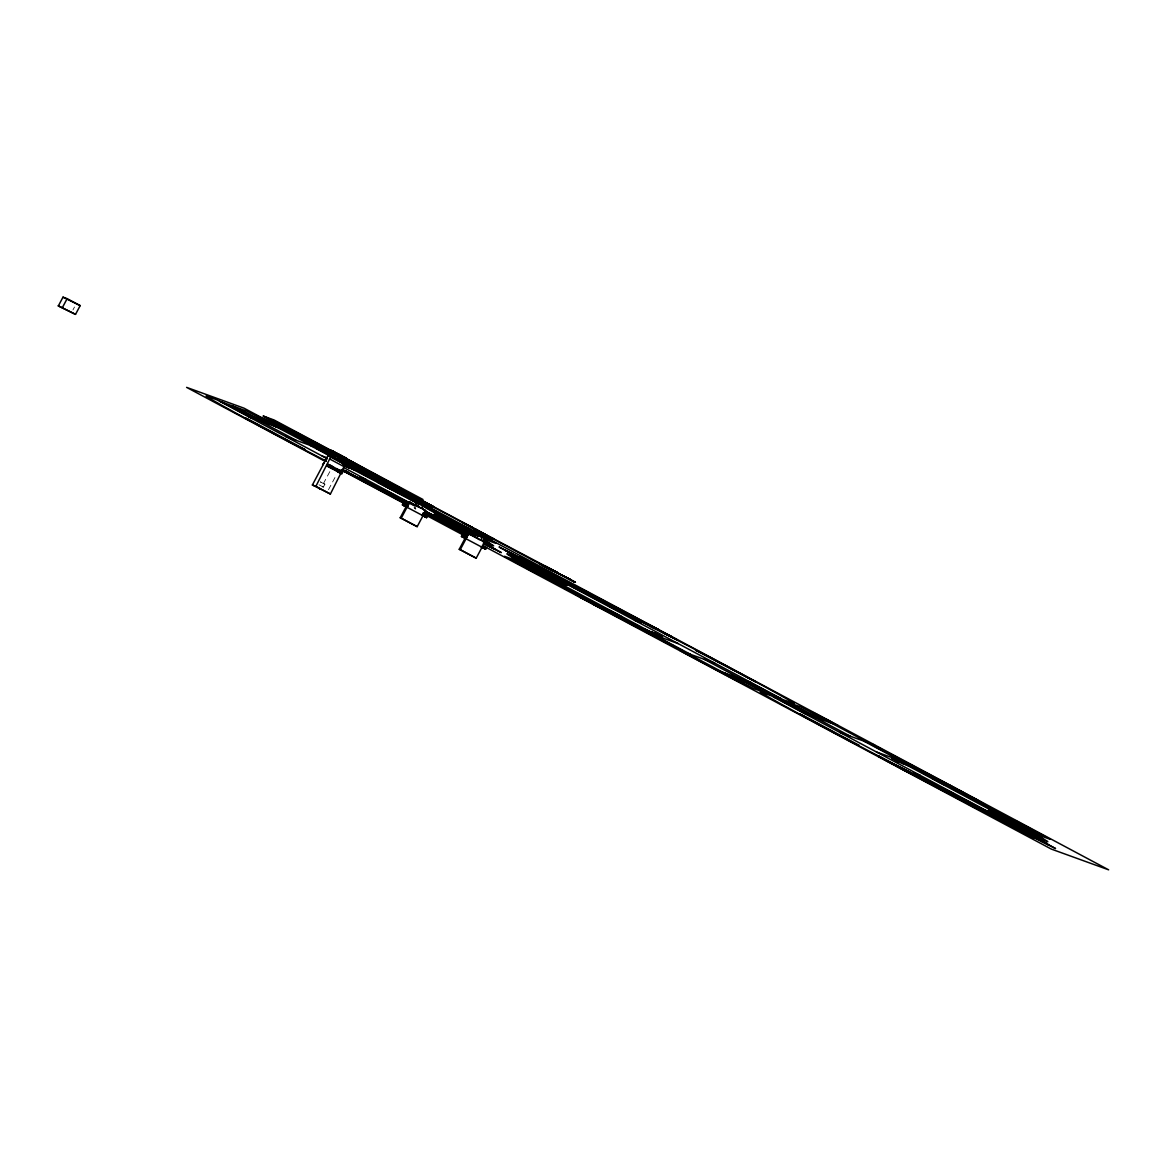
<?xml version="1.0" encoding="UTF-8"?>
<svg xmlns="http://www.w3.org/2000/svg" width="1167" height="1167" viewBox="0 0 1167 1167"><rect width="100%" height="100%" fill="white"/><g stroke="black" fill="none" stroke-linecap="round" stroke-linejoin="round"><path stroke-width="0.75" stroke-dasharray="5 3.75" d="M72.938 309.955L74.498 307.038M329.809 471.658L321.8 486.551L323.347 487.12L324.893 484.203L320.546 481.869M328.496 489.673L336.665 474.313M324.893 484.203L318.999 481.315M414.052 507.499L415.54 508.287M415.335 508.652L415.569 508.783M415.802 509.133L414.314 508.331M318.999 484.786L323.347 487.12M414.927 507.528L415.904 508.068"/><path stroke-width="1.5" d="M312.377 485.005L315.907 486.289L330.742 456.851L327.898 455.816L312.377 485.005L330.392 494.02L345.228 464.583M426.057 517.448L426.918 516.018L422.746 513.874L427.399 516.193L426.626 517.652L421.958 515.333L422.994 515.712L425.678 510.592L409.734 502.073L407.064 507.207L402.396 504.888L403.184 503.429L407.837 505.749L401.244 518.148L400.208 517.769L406.802 505.369L407.837 505.749M459.229 549.292L476.209 558.176L482.802 545.777L486.42 547.702L485.647 549.161L480.994 546.856L482.029 547.235L484.699 542.101L468.755 533.596L466.085 538.716L461.432 536.412L462.205 534.953L466.858 537.258L460.265 549.657L459.229 549.292L465.823 536.878L466.858 537.258M58.35 305.914L63.003 297.162L67.146 298.664L80.187 305.623L75.519 314.375L58.35 305.914L75.519 314.375M62.478 307.417L67.146 298.664M328.058 455.874L328.642 454.78L330.494 455.451L344.98 463.197L344.396 464.291M330.494 455.451L329.911 456.545L355.585 470.301M327.46 466.1L327.737 464.028L342.923 472.022L341.26 473.598L326.775 465.852C344.484 475.188 324.645 459.112 330.786 467.967M332.026 468.536C336.14 468.215 340.852 476.501 339.801 470.359M403.738 503.633L402.878 505.063L426.626 517.652M404.205 503.808L403.432 505.267L402.396 504.888M404.409 505.865L403.738 505.53L405.197 504.436M416.167 505.632C413.614 500.41 421.447 504.013 421.258 504.684M418.399 504.48L418.938 503.313M417.844 506.463L418.865 507.018L417.669 506.361L419.405 503.546L420.572 504.202L419.216 503.444L426.772 507.499L422.848 505.384M421.783 504.83C422.746 503.648 420.981 510.096 425.678 510.592M400.208 517.769L417.173 526.653L423.781 514.253M425.226 516.981L426.101 515.581M425.59 517.273L426.363 515.814L427.399 516.193M462.759 535.157L461.899 536.587L485.647 549.161M463.241 535.317L462.468 536.776L461.432 536.412M462.876 537.083C463.255 538.556 465.137 535.128 463.605 535.624M477.916 535.084L482.613 537.258M480.468 539.84C475.217 539.533 477.143 533.304 480.877 536.368M484.961 547.002L484.159 548.475L485.122 547.09M484.611 548.782L485.384 547.323L486.42 547.702M485.093 548.957L485.953 547.527L482.978 546.039M406.028 506.828L408.786 501.737L409.734 502.073M465.05 538.337L467.807 533.246L468.755 533.596M304.645 437.567L307.65 439.157M339.028 457.595L346.191 461.053M425.24 502.919L434.095 507.047L416.371 497.113M282.822 429.223L274.187 424.394M375.716 476.486L385.737 481.956L381.405 479.608M717.515 670.456L726.18 675.241M837.06 725.159L828.424 720.331M334.696 455.145L335.877 455.699M414.197 496.602L425.984 503.021M530.314 563.778L534.18 565.689L525.661 560.977L527.79 561.998M336.767 456.341L337.744 456.88M80.187 305.623L63.003 297.162M263.669 416.225L274.07 419.989L422.994 499.505L412.593 495.742M219.659 401.288L233.327 406.233L243.713 411.411M249.111 417.013L283.829 429.587M285.652 436.531L320.371 449.091M327.796 450.943L367.868 471.147M343.127 462.526L344.98 463.197M322.194 456.034L327.023 457.785M343.083 463.605L348.685 465.633M344.455 465.05L344.192 464.889M346.949 466.917L349.137 467.879M345.33 466.537L344.703 466.114M347.737 467.413L348.539 467.252M348.948 467.85L344.44 465.473M351.544 468.784L343.39 464.597M352.565 469.207L361.362 472.402M324.207 462.745L322.544 464.32L323.244 464.583M384.395 484.845L377.991 482.525L389.588 488.71L398.472 491.934M384.643 484.932L422.337 504.669L416.298 502.481M365.913 479.389L359.29 476.982L377.014 486.887L346.088 471.935A92.105 1.444 28 0 1 343.871 470.768M430.083 509.468L423.723 506.42M425.474 502.802L434.737 507.499L423.271 501.635L481.869 532.692L471.103 527.178M434.153 514.297L475.655 535.872M483.999 533.64L473.218 528.111L484.582 534.019M474.881 531.962L462.847 527.615L478.674 536.061M491.555 538.002L492.941 538.512L466.129 524.435L543.457 565.849M466.946 529.76L480.614 536.455M485.02 539.446L495.829 543.355L484.743 537.447M484.699 542.101C479.914 541.313 482.715 537.87 480.658 536.266M319.627 488.871L320.487 489.177M518.921 562.144L515.391 560.86L533.421 569.875M546.958 577.621L538.162 574.441L525.486 567.673L537.506 572.02L515.347 560.189L504.538 556.28L526.696 568.11M569.904 590.035L563.588 587.745L575.185 593.945L584.069 597.154M570.284 590.166L656.073 635.592M601.895 607.715L610.764 610.924L622.361 617.11L612.019 612.763M634.44 620.26L641.062 622.653L623.353 612.719L654.687 628.502M615.724 614.703L529.891 569.263M638.991 627.233L647.787 630.428M648.808 630.851L657.429 635.213L655.27 634.104M651.215 631.755L658.772 635.694M652.63 632.222L653.403 632.718M654.147 633.389L653.082 632.777M654.775 633.36L660.828 636.569M656.073 633.666L654.468 632.893L662.535 637.051L661.689 636.744M657.882 634.746C653.272 632.485 660.041 635.927 656.861 634.367M656.627 634.133L655.125 633.491L656.219 634.235M657.036 634.819L656.292 634.44M656.817 634.994L656.438 634.512M659.676 636.015C662.17 636.978 656.656 634.294 659.938 636.044M651.667 634.002L678.173 643.601M714.715 663.104L679.996 650.544L716.538 670.048L751.256 682.622M756.654 688.224L758.842 689.026M767.025 693.402L780.694 698.347M773.911 697.224L787.579 702.169L797.965 707.333M803.348 712.949L838.066 725.509M839.89 732.453L874.608 745.027M876.432 751.971L902.937 761.57M892.915 758.813L892.069 758.506L899.567 762.474M894.681 759.527C898.473 761.395 893.076 758.988 894.929 759.542M900.165 761.745L896.125 759.994M897.788 760.578L899.48 762.08L896.285 760.592M898.43 760.811L899.159 761.424L892.215 758.2M899.101 761.351L897.263 760.942L898.794 761.482M896.533 760.84L897.846 760.884M899.947 761.92L902.062 762.882L901.026 762.489M904.046 763.889L905.14 764.487M905.796 764.721L898.298 761.103M906.817 765.144L915.614 768.338M938.647 780.767L932.243 778.462L943.84 784.647L952.724 787.856M938.895 780.854L1024.728 826.309M920.165 775.311L913.542 772.919L931.266 782.809L901.668 767.842M970.536 798.418L979.419 801.627L991.016 807.827L978.529 802.356M984.335 805.405L898.546 759.965M1029.119 827.899L1017.099 823.552L1039.257 835.382L1050.081 839.292L1016.442 821.13L1007.646 817.95L1020.323 824.719M1021.198 825.696L1039.214 834.711L1035.683 833.428M365.825 469.936L372.711 473.423L369.954 471.906M375.176 475.071L378.75 476.909M957.83 790.395L952.447 786.966L979.288 801.335M487.966 545.397L483.824 543.268L494.939 549.307L488.127 545.66M1042.219 841.334L1049.191 845.244L1038.061 839.204M321.188 447.938L317.832 446.144L326.629 450.564M482.482 534.413L480.22 533.202L485.676 536.178M485.618 536.164L482.394 534.209M389.442 492.649C384.031 489.921 392.973 494.502 389.924 492.897M897.263 766.136L907.882 771.547A90.515 1.415 28 0 0 911.792 773.604L913.907 774.684M1042.073 841.655L1041.372 841.232M584.069 591.217L581.502 589.831L590.75 595.01M970.536 804.34L973.584 805.989L971.673 804.924M424.525 506.318L436.764 511.89L425.182 505.705M415.788 505.428L417.188 506.099M476.472 537.754C473.423 538.089 475.246 532.05 477.741 534.763M479.185 535.434L478.091 534.894M484.699 535.638L482.992 534.676M476.019 533.8L477.507 534.574M475.027 536.995L475.611 537.301M955.933 795.617L965.08 800.358L949.894 792.233L955.189 795.208M882.631 758.623L896.212 765.742A56.074 0.875 28 0 1 897.948 766.646L902.777 769.009M423.11 502.714L421.199 501.708L432.534 507.878L426.101 504.552M913.834 774.655L899.786 766.836A84.928 1.327 28 0 1 811.225 720.418A84.928 1.327 28 0 1 760.84 692.031L771.241 695.795L963.884 798.666A84.928 1.327 28 0 0 1043.75 840.094A84.928 1.327 28 0 0 1011.016 820.912L894.141 758.375M968.712 804.136L970.842 805.274L968.698 804.151M385.898 480.731L378.56 476.953M422.848 504.436C417.815 501.722 430.36 508.579 423.563 504.83M652.98 633.01L652.09 632.383L654.483 633.564M892.434 758.287L893.63 758.915M266.907 421.9L313.748 446.698M530.372 563.749C524.99 561.225 536.441 566.783 528.928 562.742M386.656 486.041L390.391 487.937M549.642 568.825L550.693 569.365M655.956 633.944L661.966 636.846M953.672 787.623L965.707 793.91M940.894 781.978L948.406 785.96L917.174 768.513M897.583 761.278L898.342 761.526M346.191 466.158L348.043 467.004M344.834 465.969L345.738 466.333M653.272 633.01L654.599 633.623M900.545 762.109L903.389 763.816L893.864 759.031M901.989 762.97L902.791 763.481M898.138 761.395L896.402 760.651L897.321 761.074M403.549 494.443L338.941 459.39M553.348 571.232L541.882 565.134M345.68 471.132L348.685 472.708M476.749 537.914L477.639 538.395M620.333 611.625L617.606 610.21M655.985 633.812L656.248 633.929M651.332 631.828L652.718 632.572M596.775 605.162L609.641 612.033M656.277 634.731L654.439 633.812L655.241 634.206M902.193 762.853L902.427 762.999M896.635 760.242L903.112 763.306M898.546 761.059L897.773 761.176M899.932 767.069L901.653 767.974M993.219 814.639L985.459 810.467L990.316 813.136M425.474 503.984L424.321 503.356M345.84 465.779L347.737 467.033L345.301 465.633M424.876 505.603L424.657 505.486M482.919 537.52L485.793 539.008L482.438 537.316M572.413 591.377L576.95 593.828M900.282 762.08L901.303 762.518M527.542 561.137L526.507 560.656L535.551 565.382L527.834 561.283M539.796 567.454L538.804 566.987L547.804 571.713L540.088 567.614M927.619 774.509L929.632 775.603L928.305 774.917M970.769 804.457L971.528 804.851M344.09 459.069L345.87 459.915L343.711 458.66M460.367 531.977C464.174 534.078 447.282 525.092 455.101 529.307M945.328 789.446L942.688 788.104L944.293 788.819M1014.619 827.899L1015.844 828.599L1007.719 824.34M307.344 439.025L305.798 438.048M423.125 512.955L425.824 514.253L423.723 513.013M901.843 762.634L901.712 762.693M344.323 457.333L346.643 458.456L341.348 455.524M424.307 505.048L425.692 505.588L424.204 504.771M424.525 510.84L463.226 531.671A55.432 0.875 28 0 1 467.456 534.048M653.432 633.097L654.337 633.491L653.564 633.2M602.405 602.201L604.754 603.339L589.525 595.214L608.313 605.498L604.798 603.543M602.201 602.187L601.02 601.603L604.506 603.543M409.033 503.546L403.928 500.876M393.833 496.296L392.389 495.581L401.346 500.351L394.169 496.617M468.638 535.157L466.275 533.975L468.215 535.128M460.265 532.021L439.273 520.818A55.432 0.875 28 0 1 424.628 512.999M659.063 635.563L658.509 635.286M957.64 790.307L955.335 788.498M986.582 811.007C978.398 806.63 1006.698 822.443 1009.353 823.479L973.832 804.384A55.432 0.875 28 0 0 959.901 797.134L943.928 788.702M1014.517 827.957L1007.413 824.179M334.068 451.892L333.076 451.264L339.801 454.707M333.31 451.381L331.326 450.316L338.313 454.138M338.08 454.007L339.801 454.707M316.432 443.81L310.101 440.674L324.674 448.186M339.116 456.209L344.09 458.937L338.503 456.224M336.519 456.02L338.08 456.837M549.482 574.529L546.667 573.216L557.549 578.89L556.44 578.248M656.029 633.914L656.933 634.25M893.411 755.866L880.195 749.199L881.114 749.725M652.543 632.82L653.943 633.404M1005.137 821.043L1007.938 822.356L997.056 816.681L1004.743 820.839M317.176 444.291L317.935 444.685M307.986 440.499L317.074 444.977L273.326 421.739L292.844 432.388L290.904 431.352M338.693 456.253L339.757 456.822L338.955 456.457M380.413 478.178L389.749 482.788L369.706 471.774M423.854 502.204L402.615 491.03M337.817 459.594L338.736 460.046L336.84 458.996M418.603 506.843L421.433 508.331M567.483 584.288L569.16 585.09L560.933 580.699L568.971 585.105L567.089 584.069M617.941 610.385L625.585 614.455L610.312 606.752M610.137 606.563L612.967 608.007L594.703 598.438A55.432 0.875 28 0 1 580.772 591.188L537.258 568.052A55.432 0.875 28 0 1 525.369 561.429L499.068 546.987L513.392 554.223M879.962 756.887C875.761 754.713 883.623 758.871 879.699 756.902M1025.399 833.836L1034.429 838.271L1031.54 836.52A55.432 0.875 28 0 0 1038.134 839.729L1055.566 848.555L1029.236 834.142A55.432 0.875 28 0 0 1017.361 827.607L990.841 813.034M333.106 451.279L333.966 451.673M331.355 452.271L330.553 451.775L338.43 455.801M367.795 470.768L369.399 471.76L367.897 470.826M343.886 458.85L343.127 458.339M367.109 470.987L371.223 473.029L362.106 467.894L370.143 471.92M548.33 567.979L555.332 571.655A56.074 0.875 28 0 0 557.067 572.559L560.612 574.427M563.325 576.017A57.139 0.904 28 0 0 570.313 579.693L575.448 582.348L567.308 578.176A123.206 1.94 28 0 1 564.186 576.527M398.56 491.219L401.536 492.81M584.273 590.531L585.907 591.421L585.105 591.027M671.346 636.963L676.772 639.618L674.686 638.641M564.595 581.633L562.684 580.626L563.88 581.312M609.976 606.475L609.466 606.213M326.22 461.213L323.609 460.031L326.206 461.286M342.412 470.272L354.33 476.457L343.696 470.724A56.074 0.875 28 0 0 342.5 470.082M577.315 595.243L574.704 594.061L597.475 606.271M610.049 612.427L610.764 612.792L609.349 612.004M880.472 757.15L877.861 755.953L879.743 757.004M904.95 770.322L904.25 769.957M344.002 457.099L344.863 457.493L339.48 454.809M318.183 444.715L323.186 447.326M343.229 458.558L343.988 458.894M306.688 439.813L290.145 431.075M341.902 458.879L346.803 461.621L345.651 461.009M549.861 574.733L556.163 578.088M539.475 571.64L566.214 585.338L520.526 560.364A80.786 1.269 28 0 0 513.699 557.884L538.964 571.378M958.793 790.059L962.323 791.882L959.274 790.234M347.912 472.781L349.385 473.554L342.048 469.805M467.238 535.522L464.802 534.253L467.369 535.638M655.504 634.221L654.614 633.914M652.178 632.572L653.17 633.01M576.542 594.995L577.898 595.549M609.816 612.31L608.634 611.698A90.515 1.415 28 0 1 604.725 609.655L577.111 595.287M896.898 766.398C889.385 762.357 916.314 776.493 907.065 771.562M1025.676 833.719L1019.054 830.189L1028.098 834.916L993.525 816.754A55.432 0.875 28 0 1 977.567 808.235L939.479 787.696L945.168 790.424A55.432 0.875 28 0 1 941.915 788.381L929.049 781.161L943.695 788.586M380.602 478.032L378.91 477.143M335.79 454.663L338.751 456.034M366.453 470.637L360.866 467.675M333.018 453.963L335.863 455.101M551.962 569.584L491.365 537.579M552.516 570.794L543.603 566.053M400.923 492.605L395.628 489.98A90.515 1.415 28 0 0 391.718 487.937L389.632 486.858L397.363 491.19M418.399 501.62L420.879 502.904L394.971 489.163L408.071 495.946L406.612 495.144M402.892 494.035L397.772 491.395M653.287 626.839L574.558 585.411L650.996 626.562M650.077 625.454L649.333 625.074L656.656 628.911A56.074 0.875 28 0 0 658.392 629.83L661.952 631.697M652.017 626.635L646.722 624.009A90.515 1.415 28 0 0 642.813 621.967L640.727 620.888L653.856 628.006M956.444 788.746L877.701 747.288L882.558 750.045M972.636 797.557L975.131 798.841L966.874 794.421M954.81 788.352L955.613 788.761M976.691 799.935L979.901 801.51L974.795 798.87A57.139 0.904 28 0 1 967.808 795.194M492.255 547.629L488.054 545.427M350.012 474.035L351.063 474.575L348.583 473.248M661.208 636.774L662.389 637.357M347.066 472.795L407.662 504.786M577.461 594.105L579.736 595.258L576.352 593.361M611.552 612.529L609.976 611.698M484.728 546.9L484.553 546.812M601.107 608.065L602.157 608.605L597.183 605.965A92.105 1.444 28 0 1 594.966 604.798L590.021 602.187A85.877 1.342 28 0 0 586.593 600.378M880.881 757.514L882.442 758.171M902.587 768.936L903.141 769.213M1046.58 843.61L1045.296 842.939M325.564 448.653L335.571 453.934L305.112 438.048M323.142 447.676L338.649 455.495L305.929 438.296M333.091 453.073L333.018 453.044M335.702 454.605L337.919 455.83L336.68 455.538M326.293 450.141L311.093 442.468L335.06 455.67M334.769 454.517L301.728 437.873A80.786 1.269 28 0 0 359.144 468.536L361.96 469.542L337.934 456.209M425.124 502.262L444.043 512.255A103.965 1.634 28 0 1 472.81 527.659M326.512 450.87L330.188 452.708L322.004 448.07L328.846 451.789M425.517 502.452L415.875 497.375L425.853 503.006M339.641 458.091L354.856 465.735L338.926 457.114M483.05 533.479L485.034 534.544L474.896 528.899L493.801 539.052L484.232 533.83M565.178 576.819L570.648 579.678L564.536 576.396M573.61 581.502L574.791 582.158L545.397 566.754A90.515 1.415 28 0 0 541.488 564.697L539.402 563.617L541.648 564.872M421.272 503.313L420.543 502.933A57.139 0.904 28 0 1 413.556 499.257M400.427 492.182L405.562 494.881A56.074 0.875 28 0 0 407.298 495.8L410.857 497.667M416.269 500.847L421.958 503.677L420.806 503.137M482.511 536.28L484.918 537.651L482 536.003M666.503 634.089L671.973 636.934L665.861 633.666M509.308 552.633L520.847 558.468L508.039 551.962L511.861 554.019M954.343 787.827L949.238 785.128L953.424 787.492M955.189 788.396L959.814 790.818A56.074 0.875 28 0 0 961.55 791.737L964.584 793.385A85.877 1.342 28 0 0 968.012 795.194M954.621 788.265L957.115 789.096M971.615 797.353L965.751 794.26M390.041 492.882L374.767 485.18L386.233 491.672M436.969 518.644C440.076 520.249 433.22 516.573 436.764 518.527M349.283 473.656L353.63 475.625A90.515 1.415 28 0 0 357.54 477.668L359.669 478.762L345.913 471.308M466.99 535.741L455.568 529.555M347.139 472.635L342.646 470.461M579.095 596.322L579.824 596.702A57.139 0.904 28 0 1 586.797 600.378M598.481 606.534L600.48 607.584L591.538 602.828A178.93 2.815 28 0 0 587.234 600.553M584.944 599.575L579.547 596.775L585.586 599.998M589.51 601.982L593.055 603.835A56.074 0.875 28 0 1 594.791 604.754L605.425 610.487L592.325 603.704L676.918 648.283L598.073 605.921M667.057 643.017L666.328 642.681M728.077 676.072C730.644 677.385 725.203 674.482 727.697 675.868M483.488 548.096L483.707 548.198M1037.93 839.219L1033.758 837.089L1039.17 840.065M1041.11 841.086L1031.044 835.382L1036.413 838.329M887.241 760.694L880.268 757.193L881.814 757.937M1045.18 843.128L1039.534 840.065M903.535 769.578L899.494 767.769M900.049 768.061L980.061 810.19L940.587 788.95M902.091 768.936L906.774 771.402M337.132 455.174L331.734 452.49M295.193 433.336L380.559 479.17M338.955 457.289L346.424 461.169M420.441 501.416L422.118 502.379M272.465 423.665L271.707 423.271L272.436 423.709M479.827 533.129L474.342 530.022L482.773 534.544M404.03 493.772L341.595 460.819M415.116 500.235L399.873 492.051L404.628 494.545M412.622 498.499L420.31 502.714M421.185 503.167L417.538 501.402A123.206 1.94 28 0 1 414.416 499.768M582.931 590.633L574.062 586.038L592.18 595.797M665.03 633.652L674.336 638.378L673.053 637.62M509.031 552.239L505.442 550.343L516.47 555.828A55.432 0.875 28 0 1 523.064 559.037L520.19 557.301L561.079 578.817A55.432 0.875 28 0 1 577.038 587.322L594.193 596.308M516.675 556.338L513.582 554.704M516.543 556.367L523.618 560.204L517.885 557.257L518.513 557.666M821.116 717.574L820.357 717.18L867.985 742.635M887.883 752.686L889.064 753.328L888.277 752.89M955.773 788.732L957.421 789.607A92.105 1.444 28 0 1 959.639 790.774M962.994 792.656L964.628 793.516M974.547 798.636L976.896 799.876M971.469 797.017L975.524 799.307M956.721 789.344L968.333 795.296M974.547 798.797L971.79 797.338A123.206 1.94 28 0 1 968.668 795.69M957.494 789.913L949.88 785.916A90.515 1.415 28 0 0 945.97 783.874L943.884 782.794L953.016 787.754M969.369 796.171L970.521 796.784M389.69 492.766L405.649 501.197A55.432 0.875 28 0 1 414.664 505.865M349.371 473.379L343.74 470.418M483.882 543.807L501.329 552.633L489.017 545.704M407.823 504.071L406.962 503.619M342.179 469.761L346.395 472.241M342.354 470.111L344.002 470.987M610.005 611.552L606.227 609.612L608.649 610.983M733.605 678.012L734.641 678.581L686.619 652.937M883.215 758.681L881.552 757.952M891.53 763.116L899.144 766.952M882.34 758.36L885.972 760.125A123.206 1.94 28 0 1 889.094 761.774L890.392 762.459A178.93 2.815 28 0 1 894.695 764.735L901.653 768.411L900.384 767.784A92.105 1.444 28 0 1 898.123 766.69L893.178 764.079A85.877 1.342 28 0 0 889.75 762.284M888.393 761.292L893.251 763.86M884.178 759.338L899.859 767.769M365.461 469.426L345.986 459.506L356.752 465.618M371.821 473.685L358.123 466.362M373.323 474.633L399.77 489.119L355.993 465.852L385.693 480.614M339.437 456.647L337.992 455.889M329.327 451.746L333.995 454.226M423.825 501.883L424.73 502.423M552.341 570.109L552.939 570.43A92.105 1.444 28 0 1 555.156 571.611L560.102 574.222A85.877 1.342 28 0 0 563.53 576.017M481.183 533.757L482.073 534.18M272.713 423.854L273.866 424.438L262.371 418.297A103.965 1.634 28 0 0 256.084 415.54L265.405 421.097M404.541 494.049L406.276 494.968M414.781 499.636L418.136 501.402M333.631 456.749L334.783 457.376L333.777 456.866M402.571 493.349L403.169 493.67A92.105 1.444 28 0 1 405.387 494.837L410.332 497.448A85.877 1.342 28 0 0 413.76 499.257M421.287 503.385L422.279 504.129M327.139 453.934C330.319 455.582 324.222 452.329 326.95 453.846M390.624 488.229L394.154 490.023L390.084 487.937M653.666 627.379L654.264 627.7A92.105 1.444 28 0 1 656.481 628.867M672.367 637.415L668.633 635.432A123.206 1.94 28 0 1 665.511 633.798L651.04 626.125L661.426 631.478A85.877 1.342 28 0 0 664.854 633.287M954.241 787.915L954.825 788.834M975.948 799.541L977.494 800.197M882.471 750.221L897.817 758.36M961.637 791.985L963.067 792.743A178.93 2.815 28 0 0 967.385 795.019M652.601 632.85L653.505 632.966M485.487 544.435L483.298 543.268M424.19 512.488L426.291 513.597L424.54 512.649M341.887 469.557L343.258 470.286M626.125 620.552C624.651 619.808 629.421 622.303 626.285 620.684M950.171 792.203C960.499 797.542 939.45 786.339 949.821 792.014M944.176 788.834L945.401 789.49M961.214 799.555L965.503 801.744L956.546 796.959L960.777 799.322M902.047 768.178L904.075 769.257M880.866 757.587L882.967 758.608A57.139 0.904 28 0 1 889.954 762.284M424.744 516.748L424.613 516.645M901.989 768.732L904.089 769.855M888.743 761.905L885.388 760.125M898.969 767.492L897.248 766.573M318.693 444.583L314.259 442.322L318.372 444.598M318.81 444.831L323.259 447.107L319.131 444.817M338.24 456.005L316.768 443.854M426.932 503.298L425.211 502.321M472.066 527.265L461.33 521.795L470.374 526.784M333.456 456.472L323.463 451.381L335.192 457.8M334.433 457.566L316.738 448.405L335.221 458.441M401.856 493.116L408.829 496.806A178.93 2.815 28 0 0 413.133 499.082M657.357 628.998L646.066 623.193L659.165 629.976L657.707 629.173M336.68 458.923L334.856 458.018M340.545 460.819L343.565 462.424M481.315 535.653L479.462 534.676L481.11 535.638M373.951 478.937L384.41 484.465L375.322 479.433A103.965 1.634 28 0 0 346.57 464.028M673.534 638.028L650.267 625.585M374.403 479.36L338.357 460.119M881.727 749.827L871.005 744.313L927.138 774.494M419.07 504.304L343.069 464.145M952.972 787.842L954.533 788.571M927.896 774.888L938.662 780.402L929.574 775.369A103.965 1.634 28 0 0 900.822 759.95M978.734 802.298L974.956 800.358L978.267 802.21M485.282 544.143L487.689 545.427M349.837 473.321L408.508 504.83M406.174 503.327L407.764 504.188M727.61 675.824L737.996 681.338A103.965 1.634 28 0 0 744.269 684.095L734.947 678.538M360.224 467.325L356.387 465.166L369.37 471.745M433.934 507.003L407.123 492.926L432.549 506.507M548.942 568.314L573.974 581.545M482.292 533.144L488.929 536.689M272.684 423.606L273.428 424M335.527 457.041L243.903 408.129L186.603 387.371L324.834 461.184M338.736 458.762L422.323 503.385M425.532 505.107L480.191 534.282M485.005 536.849L1108.65 869.838L1051.35 849.095L482.35 545.295M334.214 456.866L334.958 457.274M826.936 719.528L827.68 719.937M480.002 534.909L462.205 525.194L453.394 522.014L466.071 528.782M673.855 638.203L674.862 638.568M826.688 719.631L825.813 719.164L828.059 720.331L816.623 714.233A103.965 1.634 28 0 0 810.336 711.476L819.657 717.034M266.149 421.491C270.948 423.636 264.763 420.601 266.937 421.725M459.171 524.1L471.847 530.868M1013.423 820.036L1026.099 826.805M423.781 505.442L470.476 530.372M593.828 596.249L615.126 607.876L609.437 605.148A55.432 0.875 28 0 1 612.704 607.19C622.828 613.244 601.836 601.486 612.208 607.307M651.055 626.723L654.818 628.721A84.928 1.327 28 0 1 743.379 675.139A84.928 1.327 28 0 1 793.764 703.526L783.363 699.777L590.721 596.906A84.928 1.327 28 0 0 510.854 555.477A84.928 1.327 28 0 0 543.603 574.66L660.464 637.197M276.01 426.757L246.558 411.032L235.515 407.035L265.186 422.833M593.39 596.206L589.145 593.872L598.102 598.613L594.251 596.483M830.248 722.679L800.81 706.969L789.767 702.972L819.438 718.77M347.314 465.137L419.318 503.575M423.665 505.894L467.456 529.278M820.401 717.428L821.16 717.822M901.566 761.059L1021.694 825.215M309.766 445.254L333.587 457.975M338.357 460.527L346.307 464.772M864.003 741.191L900.545 760.694M330.742 456.851L420.82 504.873M612.5 607.321L613.915 608.08M425.882 507.937L456.764 524.975A84.928 1.327 28 0 1 473.831 534.326M897.16 759.469L909.837 766.238M233.108 406.16L262.56 421.885M483.517 540.073L486.668 541.751A80.786 1.269 28 0 1 485.034 541.824M748.616 681.674L778.068 697.385M787.36 702.096L816.798 717.822M259.497 420.776L296.039 440.295M813.749 716.713L850.291 736.217M330.261 459.287L344.746 467.019M475.115 536.762L455.961 526.521M704.314 659.34L740.855 678.858M222.299 402.25L251.736 417.961M408.786 501.737L416.75 505.997M467.807 533.246L475.786 537.506M776.536 698.172L805.989 713.898M737.807 677.75L767.244 693.475M327.489 458.864L216.989 399.873L206.588 396.109A84.928 1.327 28 0 0 243.582 417.246A84.928 1.327 28 0 0 325.987 460.95M343.492 467.413L409.646 502.729A84.928 1.327 28 0 0 415.146 505.661M735.166 676.802L764.837 692.6L753.794 688.603L724.357 672.878M395.861 496.092C406.276 501.825 385.241 490.403 395.569 496.092M403.286 500.249L395.642 496.296L409.238 503.473M644.768 629.334L657.444 636.103M532.911 570.357L653.053 634.498M654.06 634.877L690.601 654.381M349.312 472.927L345.549 470.914A84.928 1.327 28 0 1 342.558 469.411M406.539 503.385L385.3 491.759L390.93 494.487A55.432 0.875 28 0 1 387.663 492.445L384.381 490.388L391.66 494.268L386.437 491.555M528.505 568.767L541.182 575.535M904.79 769.622L939.785 788.527M342.514 470.622L408.421 505.807M422.892 513.538L466.289 536.703M403.184 503.429L406.802 505.369M462.205 534.953L465.823 536.878M338.838 472.183L341.946 473.846M401.244 518.148L417.173 526.653M460.265 549.657L476.209 558.176M315.907 486.289L330.392 494.02M378.21 476.763L375.161 475.086M427.18 503.444L433.103 506.77L425.809 502.933M335.556 455.057L344.353 459.783M422.542 501.241L414.197 496.602M338.707 456.924L321.246 448.011M422.702 502.466L423.606 502.962M481.723 533.975L482.817 534.588M675.299 638.801C672.192 637.518 678.275 640.537 674.934 638.772M977.319 800.256L979.273 801.321M480.964 535.449L482.059 536.047M482.934 536.543L484.145 537.199L482.482 536.368M951.616 787.127L946.364 784.297M944.074 783.728L941.186 782.153M945.168 784.166L946.204 784.72M978.996 802.444L982.191 804.194M389.822 487.791L386.948 486.216M418.399 503.079L417.071 502.35M424.744 506.507L427.939 508.258M1046.595 843.61L1036.646 838.212M492.343 547.688L484.509 543.268M575.608 593.128L574.82 592.705M609.174 611.26L613.711 613.594M406.101 503.152L402.294 501.022L407.823 503.896M577.023 595.17L582.814 598.233A123.206 1.94 28 0 1 585.936 599.867M884.951 759.907L882.631 758.638M337.599 471.599C329.853 465.896 343.784 471.701 339.787 470.345M339.743 454.663L341.552 455.641M305.783 438.208L294.872 432.228L311.516 440.995L302.545 436.239L303.916 437.027M345.563 460.717L344.367 460.061M336.68 455.889L337.453 455.947M485.122 536.061L491.555 539.387L483.342 534.865M305.637 438.136L303.828 437.333M289.985 430.856L286.513 428.902L290.554 431.09M420.747 501.606L415.35 498.499L423.796 503.065M481.869 535.945L480.308 535.128L481.242 535.697M455.422 526.229L434.226 514.355M488.506 545.616L483.619 542.961M337.365 456.268L338.488 456.88M512.926 554.588L518.484 557.636M574.324 592.428L572.749 591.567M467.398 535.332L445.152 523.764L448.055 525.398A58.219 0.919 28 0 1 456.633 529.774A70.56 1.109 28 0 1 467.063 535.201M423.373 502.685L424.175 503.123M614.134 607.963L620.319 611.362M620.815 617.927L625.031 620.202A103.965 1.634 28 0 0 653.797 635.621L683.643 651.259L615.986 615.169L620.188 617.591M1025.676 832.83L1020.425 829.883L1028.958 834.595L1026.26 833.15M377.743 477.653L375.774 476.544M901.435 767.944L900.136 767.23M333.295 453.35L332.712 453.029M339.349 457.347L341.698 458.631M479.593 533.042L480.366 533.479M993.059 814.799L980.222 807.943L986.1 811.167M478.908 535.42L477.93 534.865M962.439 799.774L980.543 809.533L958.836 797.644L962.469 799.658M590.429 594.951L592.792 596.147M528.345 562.421L527.192 561.765M421.841 503.984L420.412 503.167L421.389 503.706M371.456 473.962L374.344 475.582M592.136 595.899L595.783 597.927L593.157 596.483M407.691 503.429L404.613 501.708L407.56 503.488M549.642 568.825L558.599 573.566A178.93 2.815 28 0 0 562.902 575.842M335.615 455.699L334.725 455.174M334.623 455.626A84.928 1.327 28 0 1 274.07 421.156A84.928 1.327 28 0 1 403.053 489.732A84.928 1.327 28 0 1 339.976 458.471M297.906 434.751A58.219 0.919 28 0 0 292.669 431.761L291.05 430.842L307.505 439.901L300.721 436.546A70.56 1.109 28 0 0 298.052 434.839M483.576 539.781A84.928 1.327 28 0 1 483.897 541.444M474.269 536.587A84.928 1.327 28 0 1 426.174 511.511M671.638 636.963A57.139 0.904 28 0 1 664.65 633.287M664.227 633.112A178.93 2.815 28 0 1 659.924 630.836M1010.885 825.711A58.219 0.919 28 0 0 1002.293 821.32L999.404 819.701L1023.838 832.465A70.56 1.109 28 0 0 1010.782 825.667M555.215 575.871L530.766 563.107A70.56 1.109 28 0 0 543.822 569.904A58.219 0.919 28 0 0 552.327 574.252L555.215 575.871M281.437 425.911L287.753 429.398L281.437 425.911M938.618 786.325L945.912 790.205L938.691 786.354M599.065 599.298L608.022 604.068L599.065 599.298M946.627 791.518L955.583 796.288L946.627 791.518M247.448 418.763L244.647 417.742A80.786 1.269 28 0 0 302.078 448.405L304.879 449.426L247.492 418.778M336.752 453.569L325.929 449.66L348.102 461.49L358.911 465.414L336.752 453.569M333.558 453.088L330.028 451.804L348.043 460.819L333.558 453.088M698.289 651.23L695.488 650.223L755.705 681.893A80.786 1.269 28 0 0 698.289 651.23M801.7 714.685L798.899 713.679A80.786 1.269 28 0 0 856.315 744.342L859.131 745.348L801.7 714.685M988.434 810.248L1034.093 835.207A80.786 1.269 28 0 0 1040.906 837.673L988.434 810.248M381.945 479.564L393.527 485.72L382.017 479.593M380.471 488.287L379.479 487.762L383.112 489.615L380.5 488.331M934.723 784.224C930.843 782.182 942.396 788.09 934.752 784.239M431.25 514.545L439.419 518.936L431.294 514.559M575.36 594.236L576.761 595.024L575.36 594.236M452.723 526.011L442.804 520.745L453.686 526.419L451.235 525.135L452.738 526.011M544.741 565.937L557.841 572.705L544.741 565.937M989.412 813.574L992.256 815.091L989.456 813.589M672.104 645.118L674.628 646.46L672.177 645.161M431.44 514.632L433.278 515.566L431.44 514.632M424.788 514.88L425.853 515.435L424.832 514.895M367.08 471.891L365.563 471.147L378.852 477.726L362.966 469.572L367.08 471.891M822.37 718.274L821.364 717.763L822.429 718.288M428.056 513.057L425.97 512.021L455.115 527.542L428.056 513.057M561.546 580.772L545.252 572.093L574.397 587.628L561.546 580.772"/></g></svg>
